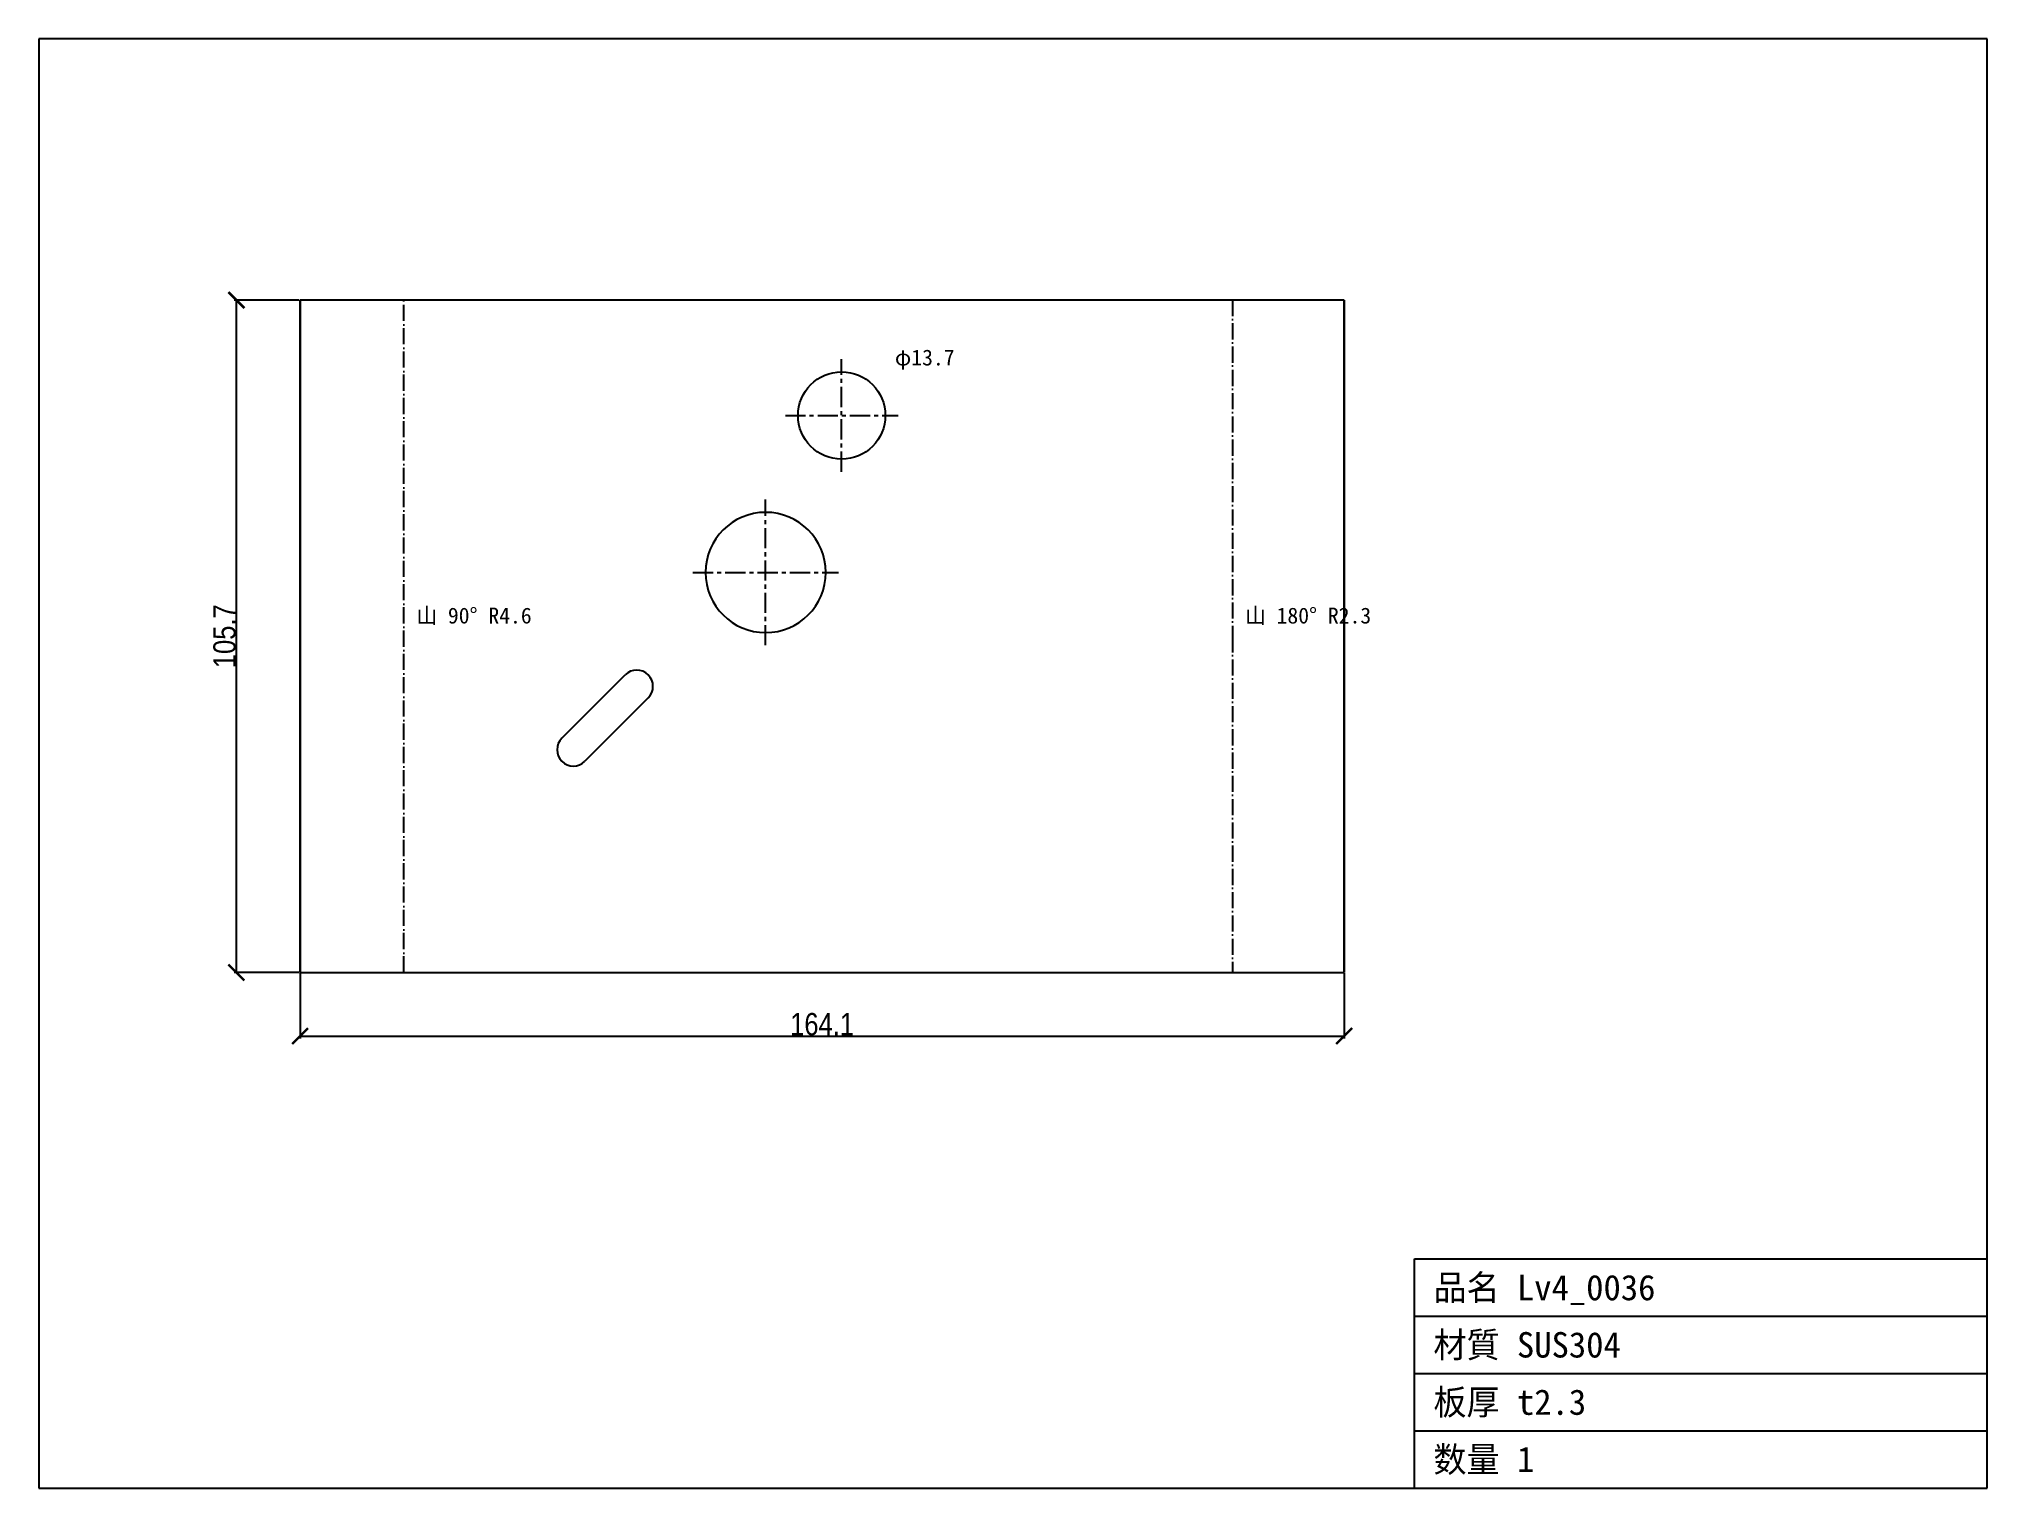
# Model space of a CAD drawing. Header units: millimetres. Extents: x -62 to 244, y -81 to 147.
import ezdxf

# ---------------------------------------------------------------- set-up
doc = ezdxf.new("R2010")
doc.units = ezdxf.units.MM
doc.linetypes.add('CENTER', pattern=[5.08, 3.175, -0.635, 0.635, -0.635])
doc.linetypes.add('DASHDOT', pattern=[3.556, 2.54, -0.508, 0, -0.508])
doc.styles.add('OpenSansCondensed-Light', font='OpenSansCondensed-Light.ttf')
doc.dimstyles.new('EZDXF', dxfattribs={"dimtxt": 0.25, "dimasz": 0.175, "dimexe": 0.375, "dimexo": 0.125, "dimgap": 0.1, "dimtad": 1, "dimlfac": 100, "dimzin": 12, "dimdsep": 46, "dimtxsty": 'OpenSansCondensed-Light', "dimblk": 'ARCHTICK', "dimcen": 2.5, "dimazin": 3, "dimtfac": 0.5, "dimtmove": 2, "dimatfit": 3})

# ---------------------------------------------------------------- blocks, each defined once
blk = doc.blocks.new('_ARCHTICK')
at = {"color": 0, "linetype": 'BYBLOCK', "const_width": 0.15}
blk.add_lwpolyline([(-0.5, -0.5), (0.5, 0.5)], dxfattribs=at)

msp = doc.modelspace()

# ---------------------------------------------------------------- linework, layer by layer
at = {"color": 7, "linetype": 'CONTINUOUS'}
for p, q in [((244.31, 146.69), (-61.84, 146.69)), ((-61.84, 146.69), (-61.84, -81.02)), ((244.31, -81.02), (244.31, 146.69)), ((-20.81, 105.66), (-20.81, 0)), ((-20.81, 0), (-20.81, 105.66)), ((57.22, 105.66), (-20.81, 105.66)), ((143.28, 105.66), (57.22, 105.66)), ((143.28, 45.02), (143.28, 105.66)), ((143.28, 105.66), (143.28, 0)), ((27.86, 44.34), (30.29, 46.77)), ((33.91, 43.14), (23.95, 33.18)), ((25.93, 42.41), (26.48, 42.96)), ((26.48, 42.96), (27.86, 44.34)), ((143.28, 38.72), (143.28, 45.02)), ((20.32, 36.8), (25.93, 42.41)), ((143.28, 34.63), (143.28, 38.73)), ((143.28, 0), (143.28, 34.63)), ((-20.81, 0), (143.28, 0)), ((154.31, -81.02), (154.31, -45.02)), ((154.31, -45.02), (244.31, -45.02)), ((154.31, -54.02), (244.31, -54.02)), ((154.31, -63.02), (244.31, -63.02)), ((154.31, -72.02), (244.31, -72.02)), ((-61.84, -81.02), (244.31, -81.02))]:
    msp.add_line(p, q, dxfattribs=at)
at = {"color": 3, "linetype": 'DASHDOT'}
for p, q in [((-4.52, 0), (-4.52, 105.66)), ((125.71, 105.66), (125.71, 52.83)), ((125.71, 52.83), (125.71, 0))]:
    msp.add_line(p, q, dxfattribs=at)
at = {"color": 1, "linetype": 'CENTER'}
for p, q in [((64.31, 78.67), (64.31, 96.38)), ((55.46, 87.52), (73.17, 87.52)), ((52.36, 51.41), (52.36, 74.3)), ((40.92, 62.85), (63.81, 62.85))]:
    msp.add_line(p, q, dxfattribs=at)
at = {"color": 7, "linetype": 'CONTINUOUS'}
msp.add_circle((64.31, 87.52), 6.86, dxfattribs=at)
msp.add_circle((64.31, 87.52), 6.86, dxfattribs=at)
for centre, radius, start, end in [((52.36, 62.85), 9.45, 0, 180), ((52.36, 62.85), 9.45, 180, 0), ((32.1, 44.95), 2.56, -45, 135), ((22.14, 34.99), 2.56, 135, -45)]:
    msp.add_arc(centre, radius, start, end, dxfattribs=at)

# ---------------------------------------------------------------- texts
at = {"color": 2}
for s, height, p in [('φ13.7', 2.5, (72.67, 95.38)), ('山 90° R4.6', 2.5, (-2.52, 54.83)), ('山 180° R2.3', 2.5, (127.71, 54.83)), ('品名 Lv4_0036', 4, (157.31, -51.52)), ('材質 SUS304', 4, (157.31, -60.52)), ('板厚 t2.3', 4, (157.31, -69.52)), ('数量 1', 4, (157.31, -78.52))]:
    msp.add_text(s, height=height, dxfattribs=at).set_placement(p)

# ---------------------------------------------------------------- dimensions: what is measured, and where the dimension line sits
at = {"color": 8}
msp.add_linear_dim(base=(-30.81, 0), p1=(-20.81, 0), p2=(-20.81, 105.66), angle=90, dimstyle='EZDXF', override={"dimtxt": 3.5, "dimasz": 2.5, "dimdec": 1, "dimlfac": 1}, dxfattribs=at).render()
msp.add_linear_dim(base=(-20.81, -10), p1=(-20.81, 0), p2=(143.28, 0), dimstyle='EZDXF', override={"dimtxt": 3.5, "dimasz": 2.5, "dimdec": 1, "dimlfac": 1}, dxfattribs=at).render()

doc.saveas('drawing.dxf')
